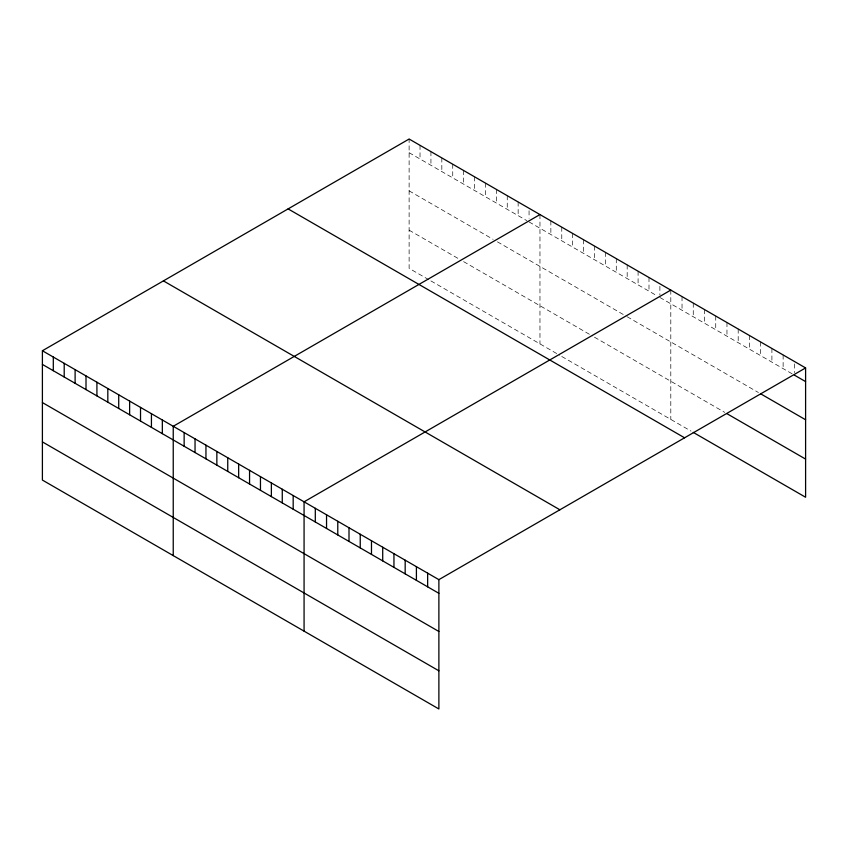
<?xml version="1.0" encoding="UTF-8"?>
<svg xmlns="http://www.w3.org/2000/svg" width="848" height="848" viewBox="0 0 848 848"><rect width="100%" height="100%" fill="white"/><g stroke="black" fill="none" stroke-linecap="round" stroke-linejoin="round"><path stroke-width="0.64" stroke-dasharray="4.24 3.18" d="M409.118 152.693L526.873 220.671M529.057 221.932L656.628 295.581M659.892 297.468L792.117 373.809M409.118 190.853L493.08 239.327M497.437 241.85L626.089 316.124M627.181 316.749L758.419 392.518M409.118 230.179L459.277 259.138M463.633 261.65L592.296 335.935M594.48 337.197L724.722 412.382M428.749 279.681L409.118 268.35L409.118 139.03M430.932 280.932L559.585 355.217M561.768 356.478L691.014 431.091M794.364 363.93L794.364 372.622M783.128 354.962L783.128 368.626M771.903 348.475L771.903 362.138M760.667 341.988L760.667 355.651M749.431 335.501L749.431 349.164M738.195 329.013L738.195 342.677M726.969 322.526L726.969 336.19M715.733 316.05L715.733 329.713M704.497 309.562L704.497 323.226M693.261 303.075L693.261 316.739M682.036 296.588L682.036 310.251M670.8 290.101L670.8 419.421M659.892 286.295L659.892 294.987M648.996 277.508L648.996 291.182M638.088 271.222L638.088 284.886M627.181 264.926L627.181 278.589M616.284 258.629L616.284 272.293M605.377 252.333L605.377 265.996M594.48 246.037L594.48 259.7M583.572 239.74L583.572 253.404M572.665 233.444L572.665 247.118M561.768 227.158L561.768 240.821M550.861 220.862L550.861 234.525M539.964 214.565L539.964 343.885M529.057 210.749L529.057 218.212M518.149 201.972L518.149 215.636M507.252 195.676L507.252 209.339M496.345 189.38L496.345 203.054M485.448 183.094L485.448 196.757M474.541 176.797L474.541 190.461M463.633 170.501L463.633 184.164M452.737 164.205L452.737 177.868M441.829 157.908L441.829 171.572M430.932 151.612L430.932 165.275M420.025 145.315L420.025 158.989"/><path stroke-width="1.27" d="M42.4 350.754L438.882 579.65L438.882 708.97L42.4 480.074L42.4 350.754L409.118 139.03L805.6 367.926L805.6 497.246L693.261 432.395M539.964 214.565L173.236 426.29L173.236 555.61M670.8 290.101L304.072 501.825L304.072 631.145M438.882 579.65L805.6 367.926M794.364 375.113L805.6 381.589M760.667 393.822L805.6 419.76M726.969 413.686L805.6 459.086M288.108 208.894L684.58 437.801M163.42 280.879L559.892 509.786M42.4 364.417L438.882 593.314M42.4 402.577L438.882 631.484M42.4 441.903L438.882 670.81M427.646 573.174L427.646 586.837M416.41 566.687L416.41 580.35M405.174 560.199L405.174 573.863M393.949 553.712L393.949 567.376M382.713 547.225L382.713 560.888M371.477 540.738L371.477 554.401M360.241 534.251L360.241 547.925M349.005 527.774L349.005 541.437M337.78 521.287L337.78 534.95M326.544 514.8L326.544 528.463M315.308 508.312L315.308 521.976M293.175 495.529L293.175 509.192M282.267 489.232L282.267 502.906M271.371 482.947L271.371 496.61M260.463 476.65L260.463 490.314M249.556 470.354L249.556 484.017M238.659 464.057L238.659 477.721M227.752 457.761L227.752 471.424M216.855 451.465L216.855 465.128M205.947 445.168L205.947 458.842M195.04 438.882L195.04 452.546M184.143 432.586L184.143 446.249M162.339 419.993L162.339 433.657M151.432 413.697L151.432 427.36M140.524 407.4L140.524 421.064M129.627 401.104L129.627 414.778M118.72 394.818L118.72 408.482M107.823 388.522L107.823 402.185M96.916 382.225L96.916 395.889M86.008 375.929L86.008 389.592M75.112 369.633L75.112 383.296M64.204 363.336L64.204 377M53.307 357.04L53.307 370.714"/></g></svg>
